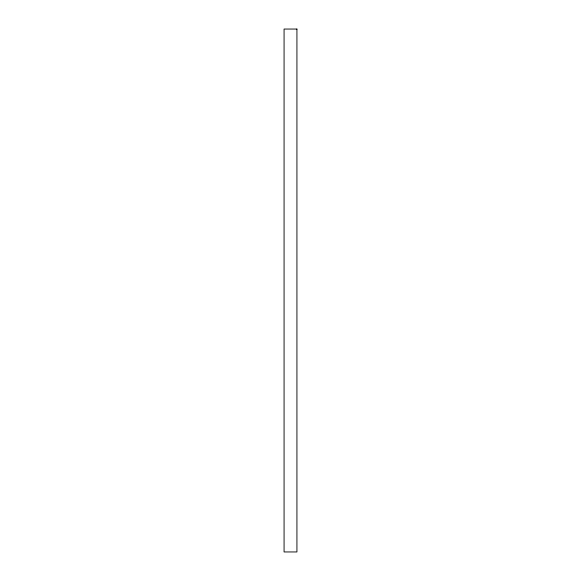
<?xml version="1.0" encoding="UTF-8"?>
<svg xmlns="http://www.w3.org/2000/svg" width="581" height="581" viewBox="0 0 581 581"><rect width="100%" height="100%" fill="white"/><g stroke="black" fill="none" stroke-linecap="round" stroke-linejoin="round"><path stroke-width="0.87" d="M296.927 29.05L284.073 29.05L284.073 551.95L296.927 551.95L296.927 29.05"/></g></svg>
